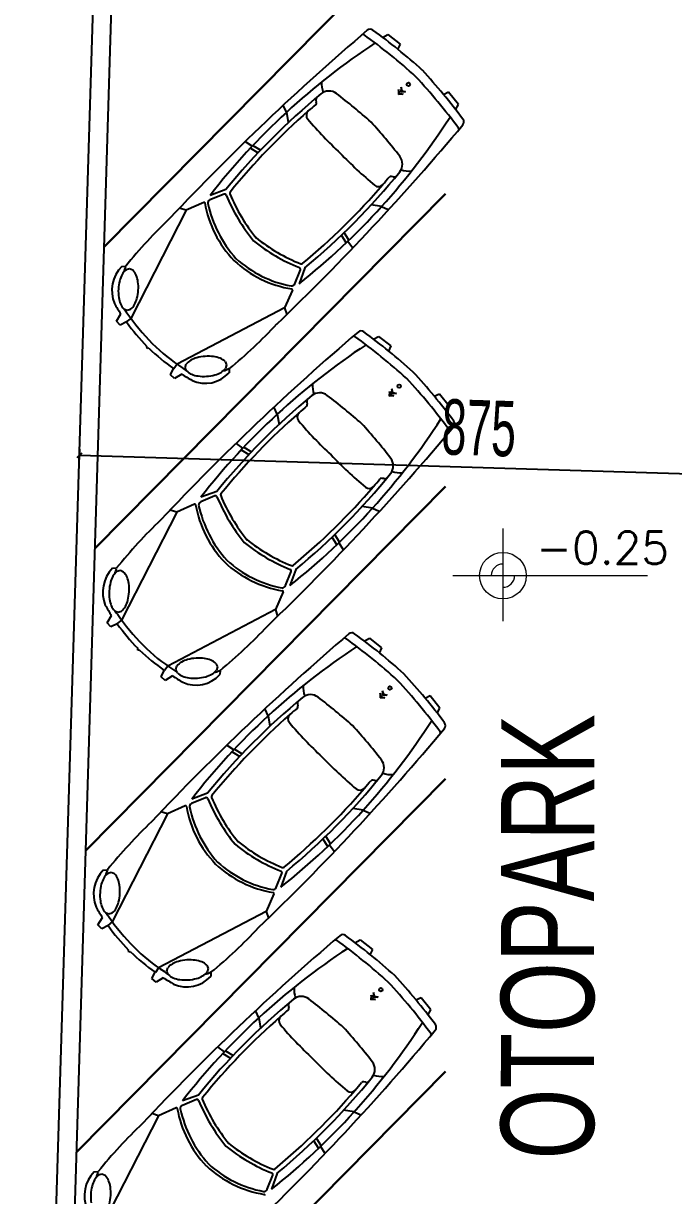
# Model space of a CAD drawing. Header units: inches. Extents: x -7543 to -822, y 102837 to 190349.
# Drawn here: x -837.1889 to -837.1537, y 102837.2517 to 102837.3151 of the extents above; entities that cross this region are included whole.
import ezdxf
from ezdxf.enums import TextEntityAlignment as Align

# ---------------------------------------------------------------- set-up
doc = ezdxf.new("R2010")
doc.units = ezdxf.units.IN
doc.header["$MEASUREMENT"] = 0
doc.layers.get('0').update_dxf_attribs({"lineweight": 25})
for name, color, linetype, lineweight in [('ARABA', 7, 'Continuous', 25), ('ARSA', 7, 'Continuous', 30), ('ICOL', 55, 'Continuous', 25), ('YAZI', 7, 'Continuous', 25)]:
    doc.layers.add(name, color=color, linetype=linetype, lineweight=lineweight)
doc.layers.add('BALKON', color=7, linetype='Continuous', lineweight=20, true_color=0xffaaa9)
doc.styles.add('İSİM', font='arial.ttf', dxfattribs={"width": 0.7, "height": 50})
doc.styles.add('OLCU', font='tromand.shx', dxfattribs={"width": 0.6, "height": 12})
doc.styles.add('ÖLÇÜ', font='simplex.shx')

msp = doc.modelspace()

# ---------------------------------------------------------------- linework, layer by layer
for p, q in [((-837.1888963551373, 102837.192378034), (-837.1846360264484, 102837.3323010561)), ((-837.1879271173964, 102837.1913524813), (-837.1836667862895, 102837.3312755828))]:
    msp.add_line(p, q)
at = {"color": 0, "linetype": 'ByBlock', "lineweight": -2}
msp.add_line((-837.1857325236116, 102837.2918526374), (-837.1860106156058, 102837.2915909795), dxfattribs=at)
at = {"layer": 'ARABA'}
for p, q in [((-837.1694661153116, 102837.3143439268), (-837.1691855995654, 102837.3145045245)), ((-837.1691855995654, 102837.3145045245), (-837.1685201514279, 102837.3139866873)), ((-837.1685201514279, 102837.3139866873), (-837.1686541689735, 102837.3137012817)), ((-837.1685968120945, 102837.3115218159), (-837.1686070525186, 102837.3112663245)), ((-837.1685416717833, 102837.3113323497), (-837.1685968120945, 102837.3115218159)), ((-837.168464221636, 102837.3116557132), (-837.1684744620602, 102837.3114002218)), ((-837.1682190834002, 102837.3114129675), (-837.1684744620602, 102837.3114002218)), ((-837.1684090813247, 102837.3114662469), (-837.168464221636, 102837.3116557132)), ((-837.1684090813247, 102837.3114662469), (-837.1682190834002, 102837.3114129675)), ((-837.1658876728472, 102837.3113799013), (-837.1661717503848, 102837.3112430911)), ((-837.1653633341971, 102837.3107195639), (-837.1658876728472, 102837.3113799013)), ((-837.1730668266385, 102837.3109462908), (-837.1730503808346, 102837.3108430849)), ((-837.1683516738588, 102837.3112790702), (-837.1686070525186, 102837.3112663245)), ((-837.1685416717833, 102837.3113323497), (-837.1683516738588, 102837.3112790702)), ((-837.1655211729825, 102837.3104374865), (-837.1653633341971, 102837.3107195639)), ((-837.1746650178064, 102837.3102959783), (-837.1748285189395, 102837.3106552141)), ((-837.1746650178064, 102837.3102959783), (-837.1745687170148, 102837.309735782)), ((-837.1765193724057, 102837.3084595223), (-837.1768769649628, 102837.3087009985)), ((-837.1766159822156, 102837.3083564711), (-837.1762008964245, 102837.3081038306)), ((-837.1764754731264, 102837.3085060896), (-837.1760598973879, 102837.3082531509)), ((-837.1688833317288, 102837.3068036262), (-837.1689866939465, 102837.306819059)), ((-837.1780438406677, 102837.3058671569), (-837.1788041892796, 102837.3055540818)), ((-837.1779383571426, 102837.3061142435), (-837.1787983095273, 102837.3057961653)), ((-837.1800984168835, 102837.3049921835), (-837.1830919920357, 102837.2991441058)), ((-837.1800984168835, 102837.3049921835), (-837.1804612769324, 102837.3051067024)), ((-837.1791437655952, 102837.3054235477), (-837.1800984168835, 102837.3049921835)), ((-837.1695179387518, 102837.3051991339), (-837.1700790525617, 102837.305289936)), ((-837.1695179387518, 102837.3051991339), (-837.1691571166982, 102837.3050391639)), ((-837.1712899853578, 102837.3033712114), (-837.1715469876972, 102837.3037842865)), ((-837.171438218651, 102837.3032292417), (-837.1716949179948, 102837.3036418298)), ((-837.1713361198726, 102837.3033268576), (-837.1710911482212, 102837.3029716505)), ((-837.183581033873, 102837.3019563821), (-837.183362385973, 102837.3019694776)), ((-837.1831555538693, 102837.3018271573), (-837.1833402734185, 102837.3017702715)), ((-837.1829785608306, 102837.3017494993), (-837.1831555538693, 102837.3018271573)), ((-837.1736673692285, 102837.3018849398), (-837.1739769982063, 102837.3010219092)), ((-837.1742190124273, 102837.3010136555), (-837.1739134094884, 102837.3017770381)), ((-837.1743462098644, 102837.3006728153), (-837.1747681905649, 102837.2997139794)), ((-837.1838685686305, 102837.2989953048), (-837.1836287355816, 102837.2993909547)), ((-837.1834615465481, 102837.2996585115), (-837.1832845535095, 102837.2995808536)), ((-837.1832845535095, 102837.2995808536), (-837.1830998339602, 102837.2996377393)), ((-837.1747681905649, 102837.2997139794), (-837.1805866276316, 102837.2966631934)), ((-837.1747681905649, 102837.2997139794), (-837.1746501183894, 102837.2993522599)), ((-837.1836675253693, 102837.2987794197), (-837.1838685686305, 102837.2989953048)), ((-837.1833244644114, 102837.2989484265), (-837.1836675253693, 102837.2987794197)), ((-837.1830919920357, 102837.2991441058), (-837.18333516642, 102837.2989632784)), ((-837.1699634179904, 102837.2980108928), (-837.1696829022442, 102837.2981714904)), ((-837.1696829022442, 102837.2981714904), (-837.1690174541066, 102837.2976536532)), ((-837.1822078153601, 102837.2975171777), (-837.1822136886814, 102837.2976261967)), ((-837.1821130776086, 102837.2975265676), (-837.1822078153601, 102837.2975171777)), ((-837.1690174541066, 102837.2976536532), (-837.1691514716523, 102837.2973682476)), ((-837.17798247191, 102837.2968021714), (-837.1779030818116, 102837.2966259485)), ((-837.1809456516403, 102837.296084111), (-837.1807800175717, 102837.296428813)), ((-837.1805866276316, 102837.2966631934), (-837.1807650613946, 102837.2964182572)), ((-837.1803345264697, 102837.2961288966), (-837.1807278052222, 102837.2958851947)), ((-837.1801480123086, 102837.2964749245), (-837.1800929409519, 102837.2966601931)), ((-837.1800686222101, 102837.2962987016), (-837.1801480123086, 102837.2964749245)), ((-837.1779030818116, 102837.2966259485), (-837.1779581531682, 102837.29644068)), ((-837.1777587397698, 102837.2964205222), (-837.1777696903587, 102837.2962017563)), ((-837.1807278052222, 102837.2958851947), (-837.1809456516403, 102837.296084111)), ((-837.1690941147733, 102837.2951887818), (-837.1691043551975, 102837.2949332904)), ((-837.1688489765376, 102837.2949460361), (-837.1691043551975, 102837.2949332904)), ((-837.1690389744621, 102837.2949993156), (-837.1690941147733, 102837.2951887818)), ((-837.1690389744621, 102837.2949993156), (-837.1688489765376, 102837.2949460361)), ((-837.1689615243148, 102837.2953226791), (-837.168971764739, 102837.2950671877)), ((-837.168716386079, 102837.2950799334), (-837.168971764739, 102837.2950671877)), ((-837.1689063840035, 102837.2951332128), (-837.1689615243148, 102837.2953226791)), ((-837.1689063840035, 102837.2951332128), (-837.168716386079, 102837.2950799334)), ((-837.1663849755261, 102837.2950468672), (-837.1666690530636, 102837.294910057)), ((-837.1658606368758, 102837.2943865298), (-837.1663849755261, 102837.2950468672)), ((-837.1751623204852, 102837.2939629442), (-837.1753258216183, 102837.29432218)), ((-837.1735641293174, 102837.2946132567), (-837.1735476835134, 102837.2945100509)), ((-837.1660184756613, 102837.2941044525), (-837.1658606368758, 102837.2943865298)), ((-837.1751623204852, 102837.2939629442), (-837.1750660196936, 102837.2934027479)), ((-837.1770166750845, 102837.2921264882), (-837.1773742676417, 102837.2923679644)), ((-837.1771132848944, 102837.292023437), (-837.1766981991034, 102837.2917707965)), ((-837.1769727758051, 102837.2921730556), (-837.1765572000667, 102837.2919201168)), ((-837.1693806344076, 102837.2904705921), (-837.1694839966253, 102837.2904860249)), ((-837.1784356598214, 102837.2897812094), (-837.1792956122061, 102837.2894631312)), ((-837.1785411433465, 102837.2895341228), (-837.1793014919584, 102837.2892210477)), ((-837.1805957195625, 102837.2886591494), (-837.1835892947145, 102837.2828110717)), ((-837.1805957195625, 102837.2886591494), (-837.1809585796111, 102837.2887736684)), ((-837.179641068274, 102837.2890905136), (-837.1805957195625, 102837.2886591494)), ((-837.1700152414305, 102837.2888660999), (-837.1705763552404, 102837.2889569019)), ((-837.1700152414305, 102837.2888660999), (-837.169654419377, 102837.2887061298)), ((-837.1719355213298, 102837.2868962076), (-837.1721922206737, 102837.2873087957)), ((-837.1717872880366, 102837.2870381773), (-837.172044290376, 102837.2874512524)), ((-837.1718334225513, 102837.2869938235), (-837.1715884509, 102837.2866386164)), ((-837.1840783365518, 102837.285623348), (-837.1838596886519, 102837.2856364436)), ((-837.183652856548, 102837.2854941232), (-837.1838375760972, 102837.2854372375)), ((-837.1834758635094, 102837.2854164652), (-837.183652856548, 102837.2854941232)), ((-837.174716315106, 102837.2846806215), (-837.1744107121672, 102837.285444004)), ((-837.1741646719074, 102837.2855519057), (-837.1744743008851, 102837.2846888752)), ((-837.1748435125432, 102837.2843397813), (-837.1752654932437, 102837.2833809453)), ((-837.1843658713093, 102837.2826622707), (-837.1841260382603, 102837.2830579206)), ((-837.1839588492269, 102837.2833254775), (-837.1837818561883, 102837.2832478195)), ((-837.1835892947145, 102837.2828110717), (-837.1838324690988, 102837.2826302443)), ((-837.1837818561883, 102837.2832478195), (-837.183597136639, 102837.2833047052)), ((-837.1752654932437, 102837.2833809453), (-837.1810839303104, 102837.2803301593)), ((-837.1752654932437, 102837.2833809453), (-837.1751474210682, 102837.2830192258)), ((-837.1841648280481, 102837.2824463856), (-837.1843658713093, 102837.2826622707)), ((-837.1838217670902, 102837.2826153924), (-837.1841648280481, 102837.2824463856)), ((-837.1704607206692, 102837.2816778587), (-837.1701802049229, 102837.2818384563)), ((-837.1701802049229, 102837.2818384563), (-837.1695147567855, 102837.2813206191)), ((-837.1827051180389, 102837.2811841436), (-837.1827109913602, 102837.2812931627)), ((-837.1826103802874, 102837.2811935335), (-837.1827051180389, 102837.2811841436)), ((-837.1695147567855, 102837.2813206191), (-837.1696487743311, 102837.2810352135)), ((-837.1810839303104, 102837.2803301593), (-837.1812623640734, 102837.2800852231)), ((-837.1806453149873, 102837.2801418904), (-837.1805902436307, 102837.280327159)), ((-837.1784797745888, 102837.2804691373), (-837.1784003844904, 102837.2802929144)), ((-837.1784003844904, 102837.2802929144), (-837.1784554558469, 102837.2801076459)), ((-837.1814429543191, 102837.279751077), (-837.1812773202505, 102837.2800957789)), ((-837.181225107901, 102837.2795521607), (-837.1814429543191, 102837.279751077)), ((-837.1808318291485, 102837.2797958625), (-837.181225107901, 102837.2795521607)), ((-837.1805659248889, 102837.2799656675), (-837.1806453149873, 102837.2801418904)), ((-837.1782560424487, 102837.2800874881), (-837.1782669930376, 102837.2798687223)), ((-837.1694588269936, 102837.278989645), (-837.1694690674178, 102837.2787341536)), ((-837.1694036866824, 102837.2788001788), (-837.1694588269936, 102837.278989645)), ((-837.1695914174521, 102837.2788557477), (-837.1696016578762, 102837.2786002564)), ((-837.1693462792164, 102837.278613002), (-837.1696016578762, 102837.2786002564)), ((-837.1695362771409, 102837.2786662815), (-837.1695914174521, 102837.2788557477)), ((-837.1695362771409, 102837.2786662815), (-837.1693462792164, 102837.278613002)), ((-837.1692136887578, 102837.2787468993), (-837.1694690674178, 102837.2787341536)), ((-837.1694036866824, 102837.2788001788), (-837.1692136887578, 102837.2787468993)), ((-837.1668822782049, 102837.2787138331), (-837.1671663557424, 102837.2785770229)), ((-837.1663579395547, 102837.2780534957), (-837.1668822782049, 102837.2787138331)), ((-837.1756596231639, 102837.2776299101), (-837.175823124297, 102837.2779891459)), ((-837.1740614319962, 102837.2782802226), (-837.1740449861923, 102837.2781770168)), ((-837.1665157783401, 102837.2777714184), (-837.1663579395547, 102837.2780534957)), ((-837.1756596231639, 102837.2776299101), (-837.1755633223725, 102837.2770697138)), ((-837.1775139777633, 102837.2757934542), (-837.1778715703205, 102837.2760349304)), ((-837.1774700784839, 102837.2758400215), (-837.1770545027455, 102837.2755870827)), ((-837.1776105875732, 102837.2756904029), (-837.1771955017821, 102837.2754377624)), ((-837.1698779370864, 102837.274137558), (-837.1699812993041, 102837.2741529908)), ((-837.1789329625001, 102837.2734481754), (-837.179792914885, 102837.2731300971)), ((-837.1801383709528, 102837.2727574795), (-837.1810930222412, 102837.2723261153)), ((-837.1790384460253, 102837.2732010887), (-837.1797987946372, 102837.2728880136)), ((-837.1810930222412, 102837.2723261153), (-837.1840865973932, 102837.2664780376)), ((-837.1810930222412, 102837.2723261153), (-837.1814558822899, 102837.2724406343)), ((-837.1705125441094, 102837.2725330658), (-837.1710736579192, 102837.2726238678)), ((-837.1705125441094, 102837.2725330658), (-837.1701517220558, 102837.2723730957)), ((-837.1724328240086, 102837.2705631735), (-837.1726895233525, 102837.2709757616)), ((-837.1722845907154, 102837.2707051433), (-837.1725415930548, 102837.2711182183)), ((-837.1723307252303, 102837.2706607894), (-837.1720857535788, 102837.2703055823)), ((-837.1845756392306, 102837.2692903139), (-837.1843569913307, 102837.2693034095)), ((-837.1841501592269, 102837.2691610891), (-837.1843348787761, 102837.2691042034)), ((-837.1839731661883, 102837.2690834311), (-837.1841501592269, 102837.2691610891)), ((-837.175213617785, 102837.2683475874), (-837.174908014846, 102837.2691109699)), ((-837.1746619745861, 102837.2692188716), (-837.1749716035639, 102837.2683558411)), ((-837.175340815222, 102837.2680067472), (-837.1757627959225, 102837.2670479112)), ((-837.1844561519057, 102837.2669924434), (-837.1842791588671, 102837.2669147854)), ((-837.1842791588671, 102837.2669147854), (-837.1840944393178, 102837.2669716711)), ((-837.1757627959225, 102837.2670479112), (-837.1815812329892, 102837.2639971252)), ((-837.1757627959225, 102837.2670479112), (-837.175644723747, 102837.2666861918)), ((-837.1848631739881, 102837.2663292366), (-837.1846233409392, 102837.2667248865)), ((-837.1846621307268, 102837.2661133515), (-837.1848631739881, 102837.2663292366)), ((-837.1840865973932, 102837.2664780376), (-837.1843297717776, 102837.2662972102)), ((-837.184319069769, 102837.2662823583), (-837.1846621307268, 102837.2661133515)), ((-837.170958023348, 102837.2653448246), (-837.1706775076018, 102837.2655054223)), ((-837.1706775076018, 102837.2655054223), (-837.1700120594642, 102837.264987585)), ((-837.1832024207177, 102837.2648511095), (-837.183208294039, 102837.2649601286)), ((-837.1831076829662, 102837.2648604994), (-837.1832024207177, 102837.2648511095)), ((-837.1700120594642, 102837.264987585), (-837.1701460770099, 102837.2647021794)), ((-837.1819402569979, 102837.2634180429), (-837.1817746229293, 102837.2637627449)), ((-837.1815812329892, 102837.2639971252), (-837.1817596667522, 102837.263752189)), ((-837.1811426176662, 102837.2638088564), (-837.1810875463095, 102837.2639941249)), ((-837.1810632275676, 102837.2636326335), (-837.1811426176662, 102837.2638088564)), ((-837.1789770772676, 102837.2641361032), (-837.1788976871692, 102837.2639598804)), ((-837.1788976871692, 102837.2639598804), (-837.1789527585258, 102837.2637746118)), ((-837.1817224105798, 102837.2632191266), (-837.1819402569979, 102837.2634180429)), ((-837.1813291318273, 102837.2634628284), (-837.1817224105798, 102837.2632191266)), ((-837.1787533451275, 102837.263754454), (-837.1787642957163, 102837.2635356882)), ((-837.1700887201309, 102837.2625227136), (-837.170098960555, 102837.2622672223)), ((-837.1700335798197, 102837.2623332474), (-837.1700887201309, 102837.2625227136)), ((-837.1699561296724, 102837.2626566109), (-837.1699663700966, 102837.2624011195)), ((-837.1699009893612, 102837.2624671447), (-837.1699561296724, 102837.2626566109)), ((-837.174558734675, 102837.2619471886), (-837.1745422888711, 102837.2618439827)), ((-837.1698435818951, 102837.2622799679), (-837.170098960555, 102837.2622672223)), ((-837.1700335798197, 102837.2623332474), (-837.1698435818951, 102837.2622799679)), ((-837.1697109914367, 102837.2624138652), (-837.1699663700966, 102837.2624011195)), ((-837.1699009893612, 102837.2624671447), (-837.1697109914367, 102837.2624138652)), ((-837.1673795808837, 102837.2623807991), (-837.1676636584212, 102837.2622439889)), ((-837.1668552422334, 102837.2617204616), (-837.1673795808837, 102837.2623807991)), ((-837.1761569258429, 102837.2612968761), (-837.176320426976, 102837.2616561118)), ((-837.1761569258429, 102837.2612968761), (-837.1760606250513, 102837.2607366798)), ((-837.1670130810189, 102837.2614383843), (-837.1668552422334, 102837.2617204616)), ((-837.1780112804421, 102837.2594604201), (-837.1783688729993, 102837.2597018963)), ((-837.178107890252, 102837.2593573689), (-837.1776928044609, 102837.2591047283)), ((-837.1779673811627, 102837.2595069874), (-837.1775518054243, 102837.2592540486)), ((-837.1703752397652, 102837.2578045239), (-837.170478601983, 102837.2578199568)), ((-837.1795357487041, 102837.2568680546), (-837.180296097316, 102837.2565549795)), ((-837.179430265179, 102837.2571151413), (-837.1802902175638, 102837.256797063)), ((-837.1806356736316, 102837.2564244454), (-837.18159032492, 102837.2559930813)), ((-837.1710098467881, 102837.2562000317), (-837.171570960598, 102837.2562908337)), ((-837.1710098467881, 102837.2562000317), (-837.1706490247346, 102837.2560400616)), ((-837.18159032492, 102837.2559930813), (-837.1845839000721, 102837.2501450035)), ((-837.18159032492, 102837.2559930813), (-837.1819531849687, 102837.2561076002)), ((-837.1729301266874, 102837.2542301395), (-837.1731868260313, 102837.2546427275)), ((-837.1727818933942, 102837.2543721092), (-837.1730388957336, 102837.2547851842)), ((-837.172828027909, 102837.2543277553), (-837.1725830562576, 102837.2539725482)), ((-837.1850729419094, 102837.2529572798), (-837.1848542940095, 102837.2529703754)), ((-837.1846474619056, 102837.252828055), (-837.1848321814548, 102837.2527711693)), ((-837.1844704688671, 102837.252750397), (-837.1846474619056, 102837.252828055)), ((-837.1757109204636, 102837.2520145533), (-837.1754053175248, 102837.2527779358)), ((-837.1751592772649, 102837.2528858375), (-837.1754689062427, 102837.252022807))]:
    msp.add_line(p, q, dxfattribs=at)
for centre in [(-837.1680682429923, 102837.3118104446), (-837.1685655456711, 102837.2954774105), (-837.1690628483498, 102837.2791443764), (-837.1695601510287, 102837.2628113423)]:
    msp.add_circle(centre, 9.516933016275977e-05, dxfattribs=at)
for centre, radius, start, end in [((-837.0829095029155, 102837.2122532316), 0.1346778217064526, 130.4524172649812, 136.7275626907891), ((-837.1705005127163, 102837.3144674856), 4.499999999998368e-05, 54.1180910750333, 130.5944409997802), ((-837.170130090461, 102837.3145473199), 0.0002474999999999102, 53.87027653813889, 130.4524172649812), ((-837.1893786681046, 102837.2881796754), 0.03289348628268345, 47.8700649476868, 53.87027653813889), ((-837.1495136366465, 102837.2830450227), 0.03708377749311716, 123.2751654210586, 142.1565123038879), ((-837.1897403667836, 102837.2878709935), 0.03287098628268346, 47.8006004348462, 54.1180910750333), ((-837.191793994002, 102837.2899045776), 0.03287098628268346, 36.44384466704524, 42.76133530272233), ((-837.1914888743183, 102837.2902692863), 0.03289348628268345, 36.69165912011564, 42.69187096590819), ((-837.1723675050785, 102837.3107738716), 0.0006749999999997551, 52.63586910001878, 129.4950410031359), ((-837.171257624204, 102837.3118517008), 0.001504416704341543, 176.6912061111083, 198.6510029416887), ((-837.1495136366465, 102837.2830450227), 0.03660810952394287, 129.4950410031359, 140.9375591110247), ((-837.1495136366465, 102837.2830450227), 0.03634879210175446, 130.4143409336938, 131.252553935478), ((-837.1731590793813, 102837.3108037221), 0.000115606274048061, 313.7959737200492, 19.90678471132545), ((-837.1729140171808, 102837.3109905595), 0.0001590925837969577, 129.0274303051482, 196.1562410600484), ((-837.1920509293794, 102837.284995591), 0.033108885680836, 48.44334335044135, 52.63586910001878), ((-837.1495136366465, 102837.2830450227), 0.03634879210175446, 131.252553935478, 140.8764217068856), ((-837.1732735742765, 102837.310135603), 0.0003149999999998857, 131.252553935478, 220.4107517108873), ((-837.2684558596524, 102837.3959886846), 0.1346778217064526, 313.8343731895781, 320.109518271483), ((-837.1970142551259, 102837.3300820425), 0.03708377749311716, 308.4054235130861, 327.286770110177), ((-837.1560389009643, 102837.3248090372), 0.02295000910662007, 220.4107517108873, 226.7754978708837), ((-837.1946465974017, 102837.2875659257), 0.033108885680836, 37.92606663452073, 42.11859224858307), ((-837.1653874753696, 102837.3094043507), 4.499999999998368e-05, 319.9674949239324, 36.44384466704524), ((-837.1653112777658, 102837.3097755381), 0.0002474999999999102, 320.109518271483, 36.69165912011564), ((-837.1551882529121, 102837.3239666914), 0.02295000910662007, 223.7864377636922, 230.1511840782507), ((-837.1690626012482, 102837.3075012231), 0.0006749999999997551, 321.0668946367409, 37.92606663452073), ((-837.1970142551259, 102837.3300820425), 0.03660810952394287, 309.6243768201558, 321.0668946367409), ((-837.167995708963, 102837.3086216214), 0.001504416704341543, 251.9109328120851, 273.8707297353066), ((-837.1970142551259, 102837.3300820425), 0.03634879210175446, 309.6855137575116, 319.3093815617781), ((-837.1696919529126, 102837.3065889377), 0.0003149999999998857, 230.1511840782507, 319.3093815617781), ((-837.1970142551259, 102837.3300820425), 0.03634879210175446, 319.3093815617781, 320.1475949519714), ((-837.1690249888786, 102837.3067099796), 0.000115606274048061, 70.6551511480693, 136.765961923225), ((-837.1688405638092, 102837.3069568624), 0.0001590925837969577, 254.4056944637113, 321.5345053747983), ((-837.1780095274202, 102837.3057839547), 8.999999999994387e-05, 22.18021640486123, 112.4116468544753), ((-837.1685548033272, 102837.3097442274), 0.01016064157059981, 202.7320507374835, 219.0198291003115), ((-837.1776427292355, 102837.3059241432), 8.999999999996736e-05, 140.8764217068856, 202.2340408713503), ((-837.1691103430567, 102837.3094120605), 0.009307764416508959, 202.2340408713503, 219.5716632279604), ((-837.1791252359398, 102837.3053825397), 4.499999999998368e-05, 9.929403400140615, 114.3160796507588), ((-837.1731737045016, 102837.3064243958), 0.005997035299227135, 189.9294034001406, 223.6920692025856), ((-837.1787322340277, 102837.3053804699), 0.0001879325846120655, 112.5120669078292, 186.7203485586347), ((-837.1724426015156, 102837.3067983059), 0.006634397414578956, 192.5343427429388, 221.6649740836138), ((-837.1616948397611, 102837.2844326625), 0.02787512234648181, 133.7417419945469, 141.0147243651031), ((-837.1704562913332, 102837.3107448725), 0.009520339965591266, 230.9902722635622, 248.381719335776), ((-837.1704562913332, 102837.3107448725), 0.009307764416508959, 230.9902722635622, 248.3278948340422), ((-837.1822246368616, 102837.30065051), 0.001882847507038212, 136.0872371666865, 201.9119266608822), ((-837.182673768036, 102837.3015193098), 0.0008022095819430115, 148.1637966403267, 170.5325316791193), ((-837.1734039610644, 102837.3066524051), 0.005997035299227135, 226.8698665016584, 260.6325321895044), ((-837.173284914652, 102837.306891198), 0.006099458766032854, 227.5872940862158, 259.3372602423066), ((-837.1739969441827, 102837.3018105337), 8.999999999995597e-05, 338.1502888376345, 68.381719335776), ((-837.1738603597342, 102837.3021786891), 8.999999999996736e-05, 248.3278948340422, 309.6855137575116), ((-837.1814242913096, 102837.3006008792), 0.002338449916873089, 165.4737340572245, 176.713255643354), ((-837.182304196861, 102837.3008288687), 0.001429487338978748, 151.0835218255426, 165.4737340572245), ((-837.182848103965, 102837.3011293257), 0.0008081103728578223, 127.5199342758142, 151.0835218255426), ((-837.1835408685606, 102837.3011691094), 0.0008081103728576534, 22.34298954392582, 45.90657689712178), ((-837.1841155954953, 102837.3009328928), 0.001429487338978313, 7.952777204249053, 22.34298954392582), ((-837.1814242913096, 102837.3006008792), 0.002338449916874334, 176.713255643354, 187.952777204249), ((-837.1850158160692, 102837.3008071316), 0.002338449916872946, 345.4737340572245, 356.713255643354), ((-837.1850158160692, 102837.3008071316), 0.002338449916874522, 356.713255643354, 7.952777204249053), ((-837.1743933216947, 102837.3010839046), 0.0001879325846119744, 263.8415869799847, 338.0498687254072), ((-837.1743873975701, 102837.3006909419), 4.499999999998368e-05, 336.2458560231078, 80.63253218950439), ((-837.1737931696894, 102837.3058277709), 0.01175461438550697, 210.0146152405804, 213.2024564451472), ((-837.1823245118834, 102837.300475118), 0.001429487338978313, 187.952777204249, 202.3429895439258), ((-837.182899238818, 102837.3002389014), 0.0008081103728579428, 202.3429895439258, 225.9065768971218), ((-837.1841359105176, 102837.3005791421), 0.00142948733897886, 331.0835218255426, 345.4737340572245), ((-837.1802827024136, 102837.3018267335), 0.003839834011839952, 214.4897948702761, 218.2032913687426), ((-837.1737599207354, 102837.3059656643), 0.01155178216232846, 214.3237767419803, 225.0330372417146), ((-837.1835920034138, 102837.3002786852), 0.0008081103728578223, 307.5199342758141, 331.0835218255426), ((-837.1737931696894, 102837.3058277709), 0.0117546143855071, 215.8203913179783, 224.2453485471405), ((-837.1955072153605, 102837.3179150345), 0.02787512234647957, 309.5472114061733, 316.8201936776655), ((-837.0834068055942, 102837.1959201975), 0.1346778217064526, 130.4524172649812, 136.7275626907891), ((-837.1709978153951, 102837.2981344515), 4.499999999998368e-05, 54.1180910750333, 130.5944409997802), ((-837.1902376694624, 102837.2715379594), 0.03287098628268346, 47.8006004348462, 54.1180910750333), ((-837.1706273931399, 102837.2982142858), 0.0002474999999999102, 53.87027653813889, 130.4524172649812), ((-837.1898759707834, 102837.2718466413), 0.03289348628268345, 47.8700649476868, 53.87027653813889), ((-837.1739944818576, 102837.3060271183), 0.0117546143855071, 226.316587157184, 234.741544387009), ((-837.1752569454176, 102837.3043359374), 0.009341239790253579, 224.4652999413144, 237.4945998541613), ((-837.1500109393253, 102837.2667119887), 0.03708377749311716, 123.2751654210586, 142.1565123038879), ((-837.1794471989739, 102837.2961743334), 0.0008081103728577871, 119.4784138110573, 143.0420014030482), ((-837.179141422092, 102837.2956333991), 0.00142948733897886, 105.0882014756634, 119.4784138110573), ((-837.1789048139609, 102837.2947557719), 0.002338449916874205, 93.84867999236653, 105.0882014756634), ((-837.1789048139609, 102837.2947557719), 0.002338449916873404, 82.60915852145989, 93.84867999236653), ((-837.1787878876687, 102837.2956571826), 0.001429487338978313, 68.21894621987609, 82.60915852145989), ((-837.1785573190416, 102837.2962341986), 0.0008081103728579302, 44.65535859158913, 68.21894621987609), ((-837.1718500008426, 102837.3093604261), 0.01571815980534496, 237.3305684796573, 239.7233333035513), ((-837.1779316809766, 102837.2994986577), 0.003839834011839952, 232.358644249585, 236.0721410027149), ((-837.1794937750785, 102837.2968666745), 0.0008081103728579289, 224.6553585915891, 248.218946219876), ((-837.1792632064513, 102837.2974436904), 0.001429487338978755, 248.218946219876, 262.6091585214599), ((-837.1790541067516, 102837.297354166), 0.001725622655816309, 245.3171147579236, 318.1007720026458), ((-837.178909672028, 102837.2974674739), 0.00142948733897886, 285.0882014756634, 299.4784138110573), ((-837.1786038951462, 102837.2969265397), 0.0008081103728578223, 299.4784138110573, 323.0420014030482), ((-837.1782156395511, 102837.297104692), 0.0008022095819430115, 280.0294041647574, 302.398139165258), ((-837.1919861769971, 102837.2739362522), 0.03289348628268345, 36.69165912011564, 42.69187096590819), ((-837.1791462801591, 102837.2983451011), 0.00233844991687343, 262.6091585214599, 273.8486799923665), ((-837.1791462801591, 102837.2983451011), 0.002338449916872946, 273.8486799923665, 285.0882014756634), ((-837.1717549268828, 102837.2955186667), 0.001504416704341543, 176.6912061111083, 198.6510029416887), ((-837.1922912966808, 102837.2735715435), 0.03287098628268346, 36.44384466704524, 42.76133530272233), ((-837.1500109393253, 102837.2667119887), 0.03660810952394287, 129.4950410031359, 140.9375591110247), ((-837.1728648077573, 102837.2944408375), 0.0006749999999997551, 52.63586910001878, 129.4950410031359), ((-837.1925482320582, 102837.2686625569), 0.033108885680836, 48.44334335044135, 52.63586910001878), ((-837.1500109393253, 102837.2667119887), 0.03634879210175446, 130.4143409336938, 131.252553935478), ((-837.1736563820601, 102837.294470688), 0.000115606274048061, 313.7959737200492, 19.90678471132545), ((-837.1734113198596, 102837.2946575255), 0.0001590925837969577, 129.0274303051482, 196.1562410600484), ((-837.1500109393253, 102837.2667119887), 0.03634879210175446, 131.252553935478, 140.8764217068856), ((-837.1975115578047, 102837.3137490084), 0.03708377749311716, 308.4054235130861, 327.286770110177), ((-837.1737708769554, 102837.2938025689), 0.0003149999999998857, 131.252553935478, 220.4107517108873), ((-837.1565362036431, 102837.3084760031), 0.02295000910662007, 220.4107517108873, 226.7754978708837), ((-837.1658085804445, 102837.293442504), 0.0002474999999999102, 320.109518271483, 36.69165912011564), ((-837.2689531623312, 102837.3796556505), 0.1346778217064526, 313.8343731895781, 320.109518271483), ((-837.1951439000806, 102837.2712328917), 0.033108885680836, 37.92606663452073, 42.11859224858307), ((-837.1658847780484, 102837.2930713166), 4.499999999998368e-05, 319.9674949239324, 36.44384466704524), ((-837.1556855555909, 102837.3076336573), 0.02295000910662007, 223.7864377636922, 230.1511840782507), ((-837.169559903927, 102837.291168189), 0.0006749999999997551, 321.0668946367409, 37.92606663452073), ((-837.1975115578047, 102837.3137490084), 0.03660810952394287, 309.6243768201558, 321.0668946367409), ((-837.1975115578047, 102837.3137490084), 0.03634879210175446, 319.3093815617781, 320.1475949519714), ((-837.1695222915574, 102837.2903769455), 0.000115606274048061, 70.6551511480693, 136.765961923225), ((-837.1693378664879, 102837.2906238284), 0.0001590925837969577, 254.4056944637113, 321.5345053747983), ((-837.1684930116418, 102837.2922885873), 0.001504416704341543, 251.9109328120851, 273.8707297353066), ((-837.1975115578047, 102837.3137490084), 0.03634879210175446, 309.6855137575116, 319.3093815617781), ((-837.1701892555914, 102837.2902559036), 0.0003149999999998857, 230.1511840782507, 319.3093815617781), ((-837.1792295367065, 102837.2890474358), 0.0001879325846120655, 112.5120669078292, 186.7203485586347), ((-837.178506830099, 102837.2894509206), 8.999999999994387e-05, 22.18021640486123, 112.4116468544753), ((-837.169052106006, 102837.2934111933), 0.01016064157059981, 202.7320507374835, 219.0198291003115), ((-837.1781400319143, 102837.2895911092), 8.999999999996736e-05, 140.8764217068856, 202.2340408713503), ((-837.1696076457355, 102837.2930790264), 0.009307764416508959, 202.2340408713503, 219.5716632279604), ((-837.1796225386186, 102837.2890495056), 4.499999999998368e-05, 9.929403400140615, 114.3160796507588), ((-837.1736710071804, 102837.2900913617), 0.005997035299227135, 189.9294034001406, 223.6920692025856), ((-837.1729399041944, 102837.2904652718), 0.006634397414578956, 192.5343427429388, 221.6649740836138), ((-837.16219214244, 102837.2680996284), 0.02787512234648181, 133.7417419945469, 141.0147243651031), ((-837.170953594012, 102837.2944118385), 0.009520339965591266, 230.9902722635622, 248.381719335776), ((-837.170953594012, 102837.2944118385), 0.009307764416508959, 230.9902722635622, 248.3278948340422), ((-837.1737822173308, 102837.2905581639), 0.006099458766032854, 227.5872940862158, 259.3372602423066), ((-837.1827219395404, 102837.2843174759), 0.001882847507038212, 136.0872371666865, 201.9119266608822), ((-837.1833454066436, 102837.2847962916), 0.0008081103728578223, 127.5199342758142, 151.0835218255426), ((-837.1831710707148, 102837.2851862757), 0.0008022095819430115, 148.1637966403267, 170.5325316791193), ((-837.1840381712395, 102837.2848360753), 0.0008081103728576534, 22.34298954392582, 45.90657689712178), ((-837.1739012637433, 102837.290319371), 0.005997035299227135, 226.8698665016584, 260.6325321895044), ((-837.1744942468615, 102837.2854774996), 8.999999999995597e-05, 338.1502888376345, 68.381719335776), ((-837.1743576624131, 102837.285845655), 8.999999999996736e-05, 248.3278948340422, 309.6855137575116), ((-837.1819215939884, 102837.2842678452), 0.002338449916873089, 165.4737340572245, 176.713255643354), ((-837.1828014995398, 102837.2844958346), 0.001429487338978748, 151.0835218255426, 165.4737340572245), ((-837.184612898174, 102837.2845998587), 0.001429487338978313, 7.952777204249053, 22.34298954392582), ((-837.185513118748, 102837.2844740975), 0.002338449916874522, 356.713255643354, 7.952777204249053), ((-837.1819215939884, 102837.2842678452), 0.002338449916874334, 176.713255643354, 187.952777204249), ((-837.185513118748, 102837.2844740975), 0.002338449916872946, 345.4737340572245, 356.713255643354), ((-837.1748906243733, 102837.2847508705), 0.0001879325846119744, 263.8415869799847, 338.0498687254072), ((-837.1748847002489, 102837.2843579078), 4.499999999998368e-05, 336.2458560231078, 80.63253218950439), ((-837.174290472368, 102837.2894947368), 0.01175461438550697, 210.0146152405804, 213.2024564451472), ((-837.1828218145622, 102837.2841420839), 0.001429487338978313, 187.952777204249, 202.3429895439258), ((-837.1833965414968, 102837.2839058673), 0.0008081103728579428, 202.3429895439258, 225.9065768971218), ((-837.1840893060926, 102837.2839456511), 0.0008081103728578223, 307.5199342758141, 331.0835218255426), ((-837.1846332131965, 102837.2842461081), 0.00142948733897886, 331.0835218255426, 345.4737340572245), ((-837.1807800050924, 102837.2854936994), 0.003839834011839952, 214.4897948702761, 218.2032913687426), ((-837.1742572234142, 102837.2896326302), 0.01155178216232846, 214.3237767419803, 225.0330372417146), ((-837.174290472368, 102837.2894947368), 0.0117546143855071, 215.8203913179783, 224.2453485471405), ((-837.1960045180392, 102837.3015820004), 0.02787512234647957, 309.5472114061733, 316.8201936776655), ((-837.0839041082731, 102837.1795871635), 0.1346778217064526, 130.4524172649812, 136.7275626907891), ((-837.171495118074, 102837.2818014174), 4.499999999998368e-05, 54.1180910750333, 130.5944409997802), ((-837.1907349721412, 102837.2552049253), 0.03287098628268346, 47.8006004348462, 54.1180910750333), ((-837.1711246958187, 102837.2818812518), 0.0002474999999999102, 53.87027653813889, 130.4524172649812), ((-837.1903732734622, 102837.2555136072), 0.03289348628268345, 47.8700649476868, 53.87027653813889), ((-837.1744917845364, 102837.2896940842), 0.0117546143855071, 226.316587157184, 234.741544387009), ((-837.1757542480964, 102837.2880029034), 0.009341239790253579, 224.4652999413144, 237.4945998541613), ((-837.1505082420041, 102837.2503789546), 0.03708377749311716, 123.2751654210586, 142.1565123038879), ((-837.1799445016527, 102837.2798412993), 0.0008081103728577871, 119.4784138110573, 143.0420014030482), ((-837.1796387247708, 102837.2793003651), 0.00142948733897886, 105.0882014756634, 119.4784138110573), ((-837.1794021166397, 102837.2784227378), 0.002338449916874205, 93.84867999236653, 105.0882014756634), ((-837.1794021166397, 102837.2784227378), 0.002338449916873404, 82.60915852145989, 93.84867999236653), ((-837.1792851903476, 102837.2793241485), 0.001429487338978313, 68.21894621987609, 82.60915852145989), ((-837.1790546217203, 102837.2799011645), 0.0008081103728579302, 44.65535859158913, 68.21894621987609), ((-837.1723473035214, 102837.293027392), 0.01571815980534496, 237.3305684796573, 239.7233333035513), ((-837.1784289836554, 102837.2831656236), 0.003839834011839952, 232.358644249585, 236.0721410027149), ((-837.1799910777573, 102837.2805336404), 0.0008081103728579289, 224.6553585915891, 248.218946219876), ((-837.1797605091301, 102837.2811106564), 0.001429487338978755, 248.218946219876, 262.6091585214599), ((-837.1795514094304, 102837.2810211319), 0.001725622655816309, 245.3171147579236, 318.1007720026458), ((-837.1796435828379, 102837.2820120671), 0.00233844991687343, 262.6091585214599, 273.8486799923665), ((-837.1796435828379, 102837.2820120671), 0.002338449916872946, 273.8486799923665, 285.0882014756634), ((-837.1794069747068, 102837.2811344398), 0.00142948733897886, 285.0882014756634, 299.4784138110573), ((-837.179101197825, 102837.2805935056), 0.0008081103728578223, 299.4784138110573, 323.0420014030482), ((-837.17871294223, 102837.2807716579), 0.0008022095819430115, 280.0294041647574, 302.398139165258), ((-837.192483479676, 102837.2576032181), 0.03289348628268345, 36.69165912011564, 42.69187096590819), ((-837.1722522295616, 102837.2791856327), 0.001504416704341543, 176.6912061111083, 198.6510029416887), ((-837.1927885993596, 102837.2572385095), 0.03287098628268346, 36.44384466704524, 42.76133530272233), ((-837.1505082420041, 102837.2503789546), 0.03660810952394287, 129.4950410031359, 140.9375591110247), ((-837.1739086225384, 102837.2783244914), 0.0001590925837969577, 129.0274303051482, 196.1562410600484), ((-837.1733621104361, 102837.2781078034), 0.0006749999999997551, 52.63586910001878, 129.4950410031359), ((-837.193045534737, 102837.2523295229), 0.033108885680836, 48.44334335044135, 52.63586910001878), ((-837.1505082420041, 102837.2503789546), 0.03634879210175446, 130.4143409336938, 131.252553935478), ((-837.1741536847389, 102837.2781376539), 0.000115606274048061, 313.7959737200492, 19.90678471132545), ((-837.1505082420041, 102837.2503789546), 0.03634879210175446, 131.252553935478, 140.8764217068856), ((-837.1980088604835, 102837.2974159743), 0.03708377749311716, 308.4054235130861, 327.286770110177), ((-837.1742681796342, 102837.2774695348), 0.0003149999999998857, 131.252553935478, 220.4107517108873), ((-837.1570335063219, 102837.2921429691), 0.02295000910662007, 220.4107517108873, 226.7754978708837), ((-837.1956412027594, 102837.2548998576), 0.033108885680836, 37.92606663452073, 42.11859224858307), ((-837.1663058831234, 102837.2771094699), 0.0002474999999999102, 320.109518271483, 36.69165912011564), ((-837.26945046501, 102837.3633226164), 0.1346778217064526, 313.8343731895781, 320.109518271483), ((-837.1663820807272, 102837.2767382825), 4.499999999998368e-05, 319.9674949239324, 36.44384466704524), ((-837.1561828582697, 102837.2913006232), 0.02295000910662007, 223.7864377636922, 230.1511840782507), ((-837.1700572066059, 102837.2748351549), 0.0006749999999997551, 321.0668946367409, 37.92606663452073), ((-837.1980088604835, 102837.2974159743), 0.03660810952394287, 309.6243768201558, 321.0668946367409), ((-837.1980088604835, 102837.2974159743), 0.03634879210175446, 319.3093815617781, 320.1475949519714), ((-837.1700195942362, 102837.2740439115), 0.000115606274048061, 70.6551511480693, 136.765961923225), ((-837.1698351691668, 102837.2742907943), 0.0001590925837969577, 254.4056944637113, 321.5345053747983), ((-837.1689903143206, 102837.2759555532), 0.001504416704341543, 251.9109328120851, 273.8707297353066), ((-837.1786373345931, 102837.2732580751), 8.999999999996736e-05, 140.8764217068856, 202.2340408713503), ((-837.1980088604835, 102837.2974159743), 0.03634879210175446, 309.6855137575116, 319.3093815617781), ((-837.1706865582701, 102837.2739228695), 0.0003149999999998857, 230.1511840782507, 319.3093815617781), ((-837.1801198412974, 102837.2727164715), 4.499999999998368e-05, 9.929403400140615, 114.3160796507588), ((-837.1741683098592, 102837.2737583276), 0.005997035299227135, 189.9294034001406, 223.6920692025856), ((-837.1797268393854, 102837.2727144017), 0.0001879325846120655, 112.5120669078292, 186.7203485586347), ((-837.1734372068732, 102837.2741322377), 0.006634397414578956, 192.5343427429388, 221.6649740836138), ((-837.1790041327778, 102837.2731178865), 8.999999999994387e-05, 22.18021640486123, 112.4116468544753), ((-837.1695494086848, 102837.2770781593), 0.01016064157059981, 202.7320507374835, 219.0198291003115), ((-837.1701049484143, 102837.2767459923), 0.009307764416508959, 202.2340408713503, 219.5716632279604), ((-837.1626894451188, 102837.2517665943), 0.02787512234648181, 133.7417419945469, 141.0147243651031), ((-837.1714508966908, 102837.2780788044), 0.009307764416508959, 230.9902722635622, 248.3278948340422), ((-837.1714508966908, 102837.2780788044), 0.009520339965591266, 230.9902722635622, 248.381719335776), ((-837.174398566422, 102837.2739863369), 0.005997035299227135, 226.8698665016584, 260.6325321895044), ((-837.1742795200096, 102837.2742251298), 0.006099458766032854, 227.5872940862158, 259.3372602423066), ((-837.1832192422193, 102837.2679844418), 0.001882847507038212, 136.0872371666865, 201.9119266608822), ((-837.1832988022186, 102837.2681628005), 0.001429487338978748, 151.0835218255426, 165.4737340572245), ((-837.1838427093226, 102837.2684632575), 0.0008081103728578223, 127.5199342758142, 151.0835218255426), ((-837.1836683733936, 102837.2688532417), 0.0008022095819430115, 148.1637966403267, 170.5325316791193), ((-837.1845354739182, 102837.2685030413), 0.0008081103728576534, 22.34298954392582, 45.90657689712178), ((-837.1749915495403, 102837.2691444655), 8.999999999995597e-05, 338.1502888376345, 68.381719335776), ((-837.1748549650919, 102837.2695126209), 8.999999999996736e-05, 248.3278948340422, 309.6855137575116), ((-837.1824188966671, 102837.2679348111), 0.002338449916873089, 165.4737340572245, 176.713255643354), ((-837.1851102008528, 102837.2682668246), 0.001429487338978313, 7.952777204249053, 22.34298954392582), ((-837.1860104214268, 102837.2681410634), 0.002338449916874522, 356.713255643354, 7.952777204249053), ((-837.1753879270522, 102837.2684178365), 0.0001879325846119744, 263.8415869799847, 338.0498687254072), ((-837.1824188966671, 102837.2679348111), 0.002338449916874334, 176.713255643354, 187.952777204249), ((-837.183319117241, 102837.2678090498), 0.001429487338978313, 187.952777204249, 202.3429895439258), ((-837.1860104214268, 102837.2681410634), 0.002338449916872946, 345.4737340572245, 356.713255643354), ((-837.1753820029277, 102837.2680248737), 4.499999999998368e-05, 336.2458560231078, 80.63253218950439), ((-837.1747877750469, 102837.2731617028), 0.01175461438550697, 210.0146152405804, 213.2024564451472), ((-837.1838938441756, 102837.2675728332), 0.0008081103728579428, 202.3429895439258, 225.9065768971218), ((-837.1812773077712, 102837.2691606653), 0.003839834011839952, 214.4897948702761, 218.2032913687426), ((-837.1845866087714, 102837.267612617), 0.0008081103728578223, 307.5199342758141, 331.0835218255426), ((-837.1851305158752, 102837.267913074), 0.00142948733897886, 331.0835218255426, 345.4737340572245), ((-837.174754526093, 102837.2732995961), 0.01155178216232846, 214.3237767419803, 225.0330372417146), ((-837.1747877750469, 102837.2731617028), 0.0117546143855071, 215.8203913179783, 224.2453485471405), ((-837.0844014109518, 102837.1632541294), 0.1346778217064526, 130.4524172649812, 136.7275626907891), ((-837.196501820718, 102837.2852489663), 0.02787512234647957, 309.5472114061733, 316.8201936776655), ((-837.1716219984975, 102837.2655482177), 0.0002474999999999102, 53.87027653813889, 130.4524172649812), ((-837.190870576141, 102837.2391805731), 0.03289348628268345, 47.8700649476868, 53.87027653813889), ((-837.1762515507752, 102837.2716698693), 0.009341239790253579, 224.4652999413144, 237.4945998541613), ((-837.1510055446829, 102837.2340459205), 0.03708377749311716, 123.2751654210586, 142.1565123038879), ((-837.1719924207528, 102837.2654683833), 4.499999999998368e-05, 54.1180910750333, 130.5944409997802), ((-837.19123227482, 102837.2388718912), 0.03287098628268346, 47.8006004348462, 54.1180910750333), ((-837.1749890872152, 102837.2733610501), 0.0117546143855071, 226.316587157184, 234.741544387009), ((-837.1798994193185, 102837.2620897037), 0.002338449916874205, 93.84867999236653, 105.0882014756634), ((-837.1798994193185, 102837.2620897037), 0.002338449916873404, 82.60915852145989, 93.84867999236653), ((-837.1797824930263, 102837.2629911144), 0.001429487338978313, 68.21894621987609, 82.60915852145989), ((-837.1789262863342, 102837.2668325895), 0.003839834011839952, 232.358644249585, 236.0721410027149), ((-837.1804418043315, 102837.2635082652), 0.0008081103728577871, 119.4784138110573, 143.0420014030482), ((-837.1801360274496, 102837.262967331), 0.00142948733897886, 105.0882014756634, 119.4784138110573), ((-837.1795519243991, 102837.2635681304), 0.0008081103728579302, 44.65535859158913, 68.21894621987609), ((-837.1795985005039, 102837.2642604715), 0.0008081103728578223, 299.4784138110573, 323.0420014030482), ((-837.1792102449087, 102837.2644386238), 0.0008022095819430115, 280.0294041647574, 302.398139165258), ((-837.1728446062002, 102837.2766943579), 0.01571815980534496, 237.3305684796573, 239.7233333035513), ((-837.1804883804361, 102837.2642006063), 0.0008081103728579289, 224.6553585915891, 248.218946219876), ((-837.1802578118089, 102837.2647776223), 0.001429487338978755, 248.218946219876, 262.6091585214599), ((-837.180048712109, 102837.2646880979), 0.001725622655816309, 245.3171147579236, 318.1007720026458), ((-837.1801408855167, 102837.265679033), 0.00233844991687343, 262.6091585214599, 273.8486799923665), ((-837.1801408855167, 102837.265679033), 0.002338449916872946, 273.8486799923665, 285.0882014756634), ((-837.1799042773856, 102837.2648014057), 0.00142948733897886, 285.0882014756634, 299.4784138110573), ((-837.1932859020384, 102837.2409054754), 0.03287098628268346, 36.44384466704524, 42.76133530272233), ((-837.1929807823548, 102837.2412701841), 0.03289348628268345, 36.69165912011564, 42.69187096590819), ((-837.1727495322405, 102837.2628525986), 0.001504416704341543, 176.6912061111083, 198.6510029416887), ((-837.1510055446829, 102837.2340459205), 0.03660810952394287, 129.4950410031359, 140.9375591110247), ((-837.1744059252171, 102837.2619914573), 0.0001590925837969577, 129.0274303051482, 196.1562410600484), ((-837.1738594131149, 102837.2617747693), 0.0006749999999997551, 52.63586910001878, 129.4950410031359), ((-837.1935428374159, 102837.2359964888), 0.033108885680836, 48.44334335044135, 52.63586910001878), ((-837.1510055446829, 102837.2340459205), 0.03634879210175446, 131.252553935478, 140.8764217068856), ((-837.174765482313, 102837.2611365007), 0.0003149999999998857, 131.252553935478, 220.4107517108873), ((-837.1510055446829, 102837.2340459205), 0.03634879210175446, 130.4143409336938, 131.252553935478), ((-837.1746509874176, 102837.2618046198), 0.000115606274048061, 313.7959737200492, 19.90678471132545), ((-837.2699477676888, 102837.3469895823), 0.1346778217064526, 313.8343731895781, 320.109518271483), ((-837.1985061631623, 102837.2810829403), 0.03708377749311716, 308.4054235130861, 327.286770110177), ((-837.1575308090007, 102837.275809935), 0.02295000910662007, 220.4107517108873, 226.7754978708837), ((-837.1961385054381, 102837.2385668235), 0.033108885680836, 37.92606663452073, 42.11859224858307), ((-837.1668031858021, 102837.2607764358), 0.0002474999999999102, 320.109518271483, 36.69165912011564), ((-837.166879383406, 102837.2604052484), 4.499999999998368e-05, 319.9674949239324, 36.44384466704524), ((-837.1566801609486, 102837.2749675891), 0.02295000910662007, 223.7864377636922, 230.1511840782507), ((-837.1705545092847, 102837.2585021209), 0.0006749999999997551, 321.0668946367409, 37.92606663452073), ((-837.1985061631623, 102837.2810829403), 0.03660810952394287, 309.6243768201558, 321.0668946367409), ((-837.1694876169994, 102837.2596225191), 0.001504416704341543, 251.9109328120851, 273.8707297353066), ((-837.1985061631623, 102837.2810829403), 0.03634879210175446, 319.3093815617781, 320.1475949519714), ((-837.170516896915, 102837.2577108774), 0.000115606274048061, 70.6551511480693, 136.765961923225), ((-837.1703324718455, 102837.2579577602), 0.0001590925837969577, 254.4056944637113, 321.5345053747983), ((-837.1795014354566, 102837.2567848524), 8.999999999994387e-05, 22.18021640486123, 112.4116468544753), ((-837.1700467113636, 102837.2607451252), 0.01016064157059981, 202.7320507374835, 219.0198291003115), ((-837.1791346372719, 102837.256925041), 8.999999999996736e-05, 140.8764217068856, 202.2340408713503), ((-837.1706022510931, 102837.2604129583), 0.009307764416508959, 202.2340408713503, 219.5716632279604), ((-837.1985061631623, 102837.2810829403), 0.03634879210175446, 309.6855137575116, 319.3093815617781), ((-837.171183860949, 102837.2575898354), 0.0003149999999998857, 230.1511840782507, 319.3093815617781), ((-837.1806171439762, 102837.2563834375), 4.499999999998368e-05, 9.929403400140615, 114.3160796507588), ((-837.174665612538, 102837.2574252935), 0.005997035299227135, 189.9294034001406, 223.6920692025856), ((-837.1802241420642, 102837.2563813676), 0.0001879325846120655, 112.5120669078292, 186.7203485586347), ((-837.173934509552, 102837.2577992036), 0.006634397414578956, 192.5343427429388, 221.6649740836138), ((-837.1631867477976, 102837.2354335602), 0.02787512234648181, 133.7417419945469, 141.0147243651031), ((-837.1719481993696, 102837.2617457703), 0.009520339965591266, 230.9902722635622, 248.381719335776), ((-837.1719481993696, 102837.2617457703), 0.009307764416508959, 230.9902722635622, 248.3278948340422), ((-837.1748958691009, 102837.2576533028), 0.005997035299227135, 226.8698665016584, 260.6325321895044), ((-837.1747768226884, 102837.2578920958), 0.006099458766032854, 227.5872940862158, 259.3372602423066), ((-837.1753522677707, 102837.2531795868), 8.999999999996736e-05, 248.3278948340422, 309.6855137575116), ((-837.1837165448981, 102837.2516514077), 0.001882847507038212, 136.0872371666865, 201.9119266608822), ((-837.1837961048974, 102837.2518297664), 0.001429487338978748, 151.0835218255426, 165.4737340572245), ((-837.1843400120013, 102837.2521302234), 0.0008081103728578223, 127.5199342758142, 151.0835218255426), ((-837.1841656760724, 102837.2525202076), 0.0008022095819430115, 148.1637966403267, 170.5325316791193), ((-837.185032776597, 102837.2521700072), 0.0008081103728576534, 22.34298954392582, 45.90657689712178), ((-837.1856075035316, 102837.2519337906), 0.001429487338978313, 7.952777204249053, 22.34298954392582), ((-837.1754888522191, 102837.2528114314), 8.999999999995597e-05, 338.1502888376345, 68.381719335776), ((-837.182916199346, 102837.251601777), 0.002338449916874334, 176.713255643354, 187.952777204249), ((-837.182916199346, 102837.251601777), 0.002338449916873089, 165.4737340572245, 176.713255643354), ((-837.1865077241056, 102837.2518080293), 0.002338449916874522, 356.713255643354, 7.952777204249053), ((-837.175885229731, 102837.2520848024), 0.0001879325846119744, 263.8415869799847, 338.0498687254072), ((-837.1758793056065, 102837.2516918397), 4.499999999998368e-05, 336.2458560231078, 80.63253218950439), ((-837.1865077241056, 102837.2518080293), 0.002338449916872946, 345.4737340572245, 356.713255643354)]:
    msp.add_arc(centre, radius, start, end, dxfattribs=at)
at = {"layer": 'ARSA', "color": 40}
for p, q in [((-837.1845272056432, 102837.3030166185), (-837.1655531223294, 102837.3222110977)), ((-837.1850245083219, 102837.2866835844), (-837.1660504250082, 102837.3058780636)), ((-837.1855218110009, 102837.2703505503), (-837.1660504250082, 102837.2900481087)), ((-837.1860191136795, 102837.2540175162), (-837.1660504250082, 102837.2742181538)), ((-837.1865164163584, 102837.2376844822), (-837.1660504250082, 102837.2583881988))]:
    msp.add_line(p, q, dxfattribs=at)
at = {"layer": 'BALKON'}
for p, q in [((-837.162950148945, 102837.2877685815), (-837.162950148945, 102837.2827667733)), ((-837.1656627993142, 102837.2852216168), (-837.1551304469377, 102837.2852216168))]:
    msp.add_line(p, q, dxfattribs=at)
msp.add_circle((-837.162950148945, 102837.2852216168), 0.00126, dxfattribs=at)
for radius, start, end in [(0.0006300000000017464, 90, 180), (0.0006299999999959255, 270, 0)]:
    msp.add_arc((-837.162950148945, 102837.2852216168), radius, start, end, dxfattribs=at)
at = {"layer": 'ICOL', "color": 53}
msp.add_line((-837.1858609917255, 102837.2920692205), (-837.1858779606557, 102837.2915119057), dxfattribs=at)
at = {"layer": 'ICOL'}
msp.add_line((-837.1421418349578, 102837.2903903403), (-837.1858715696087, 102837.2917218085), dxfattribs=at)

# ---------------------------------------------------------------- texts
at = {"layer": 'BALKON', "style": 'ÖLÇÜ'}
msp.add_attdef('-0.25', text='%%p0.00', height=0.00175, dxfattribs=at).set_placement((-837.1575588727079, 102837.2858537798), align=Align.CENTER)
at = {"layer": 'ICOL', "style": 'OLCU', "width": 0.6}
msp.add_text('875', height=0.003, rotation=358.2560164379362, dxfattribs=at).set_placement((-837.1662998298543, 102837.2917862006))
at = {"layer": 'YAZI', "style": 'İSİM', "width": 0.7}
msp.add_text('OTOPARK', height=0.00504, rotation=89.93993230482442, dxfattribs=at).set_placement((-837.1580297503615, 102837.2536270807))

doc.saveas('drawing.dxf')
